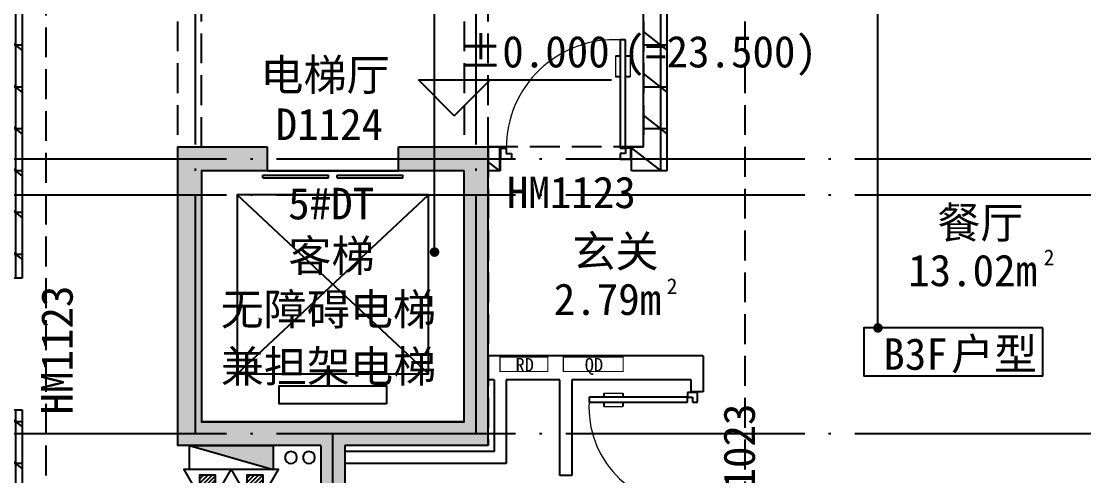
# Model space of a CAD drawing. Extents: x -46233 to 84150, y 109350 to 390860.
# Drawn here: x 36545 to 45438, y 122048 to 125851 of the extents above; entities that cross this region are included whole.
import ezdxf
from ezdxf.xclip import XClip

# ---------------------------------------------------------------- set-up
doc = ezdxf.new("R2010")
doc.units = 0
doc.header["$LTSCALE"] = 1000
doc.header["$MEASUREMENT"] = 0
doc.header["$XCLIPFRAME"] = 0
doc.linetypes.add('3#-轴线$1$DOTE', pattern=[2.42, 2, -0.2, 0.02, -0.2])
doc.linetypes.add('DASH', pattern=[0.35, 0.25, -0.1])
doc.layers.get('Defpoints').update_dxf_attribs({"color": 4, "linetype": 'DASH'})
for name, color, linetype in [('$1$A-ANNO-TEXT', 7, 'Continuous'), ('$6$A-ANNO-TEXT', 7, 'Continuous'), ('120-MC编号-首层反$0$A-ANNO-TEXT', 255, 'Continuous'), ('120-墙体$0$120-墙体$0$A-COLU-CONC-HATC', 204, 'Continuous'), ('120-墙体$0$A-WALL-BLOK', 131, 'Continuous'), ('120-墙体-首层$0$120-墙体-首层$0$A-COLU-CONC-HATC', 204, 'Continuous'), ('120-墙体-首层$0$A-WALL-BLOK', 131, 'Continuous'), ('125-MC编号-首层反$0$A-ANNO-TEXT', 255, 'Continuous'), ('125-墙体$0$$0$A-ANNO-TEXT', 3, 'Continuous'), ('125-墙体$0$125-墙体$0$A-COLU-CONC-HATC', 204, 'Continuous'), ('125-墙体$0$125-墙体$0$A-DOOR', 51, 'Continuous'), ('125-墙体$0$125-墙体$0$A-WALL-BLOK', 131, 'Continuous'), ('125-墙体$0$A-WALL-BLOK', 131, 'Continuous'), ('125-墙体$0$P-FIRE-FH', 1, 'Continuous'), ('125-文字-标反$0$A-ANNO-TEXT', 7, 'Continuous'), ('125-核心筒-首层南入$0$A-COLU-CONC-HATC', 204, 'Continuous'), ('125-核心筒-首层南入$0$A-DOOR', 51, 'Continuous'), ('125-核心筒-首层南入$0$A-FLOR-EVTR', 51, 'Continuous'), ('125-核心筒-首层南入$0$A-WALL-CONC', 9, 'Continuous'), ('125-核心筒-首层南入$0$EQUIP_消防', 7, 'Continuous'), ('125-核心筒-首层南入$0$P-FIRE-FH', 1, 'Continuous'), ('3#-轴线$1$A-ANNO-DOTE', 10, '3#-轴线$1$DOTE'), ('A-ANNO-NOTE', 3, 'Continuous'), ('公区-文字-首反$0$A-ANNO-LEVL', 3, 'Continuous'), ('公区-文字-首反$0$A-ANNO-TEXT', 7, 'Continuous')]:
    doc.layers.add(name, color=color, linetype=linetype)
doc.styles.add('120-MC编号-首层反$0$Standard', font='')
doc.styles.add('125-MC编号-首层反$0$Standard', font='')
doc.styles.add('125-墙体$0$Standard', font='')
doc.styles.add('125-文字-标反$0$Standard', font='')
doc.styles.get("Standard").update_dxf_attribs({"font": ''})
doc.styles.add('公区-文字-首反$0$_TCH_DIM', font='')
doc.styles.add('公区-文字-首反$0$Standard', font='')
doc.styles.get('120-MC编号-首层反$0$Standard').set_extended_font_data('SimSun')
doc.styles.get('125-MC编号-首层反$0$Standard').set_extended_font_data('SimSun')
doc.styles.get('125-墙体$0$Standard').set_extended_font_data('SimSun')
doc.styles.get('125-文字-标反$0$Standard').set_extended_font_data('SimSun')
doc.styles.get('Standard').set_extended_font_data('SimSun')
doc.styles.get('公区-文字-首反$0$_TCH_DIM').set_extended_font_data('SimSun')
doc.styles.get('公区-文字-首反$0$Standard').set_extended_font_data('SimSun')
pattern_1 = [(0, (0, 0), (0, 350), []), (37.875, (400, 0), (-169.6153, 218.0767), []), (90, (400, 0), (-450, 3e-14), [])]

# ---------------------------------------------------------------- blocks, each defined once
blk = doc.blocks.new('125-核心筒-首层南入$0$A$C524E5E6F')
at = {"layer": '125-核心筒-首层南入$0$A-FLOR-EVTR'}
for points in [[(0, 0), (2200, 0), (2200, -2100), (0, -2100)], [(300, -200), (1900, -200), (1900, -1700), (300, -1700)], [(650, -1950), (1550, -1950), (1550, -1800), (650, -1800)]]:
    blk.add_lwpolyline(points, close=True, dxfattribs=at)
for points in [[(300, -1700), (1900, -200)], [(1900, -1700), (300, -200)]]:
    blk.add_lwpolyline(points, dxfattribs=at)
blk = doc.blocks.new('125-核心筒-首层南入$0$2-4#标准层核心筒$0$$TwtSys$00000434')
for p, q in [((-0.5, 0.5), (-0.5, -0.5)), ((-0.5, -0.5), (0.5, 0.5)), ((0.5, 0.5), (-0.5, 0.5)), ((0.5, -0.5), (0.5, 0.5)), ((-0.5, -0.5), (0.5, -0.5))]:
    blk.add_line(p, q)
blk.add_solid([(0.5, -0.5), (0.5, 0.5), (-0.5, -0.5)])
blk = doc.blocks.new('125-核心筒-首层南入$0$$DORLIB2D$00000127')
at = {"color": 0}
for points in [[(-0.5333, 0.7949), (-0.5333, 0.6904)], [(-0.0333, 0.7949), (-0.5333, 0.7949)], [(-0.0333, 0.7949), (-0.0333, 0.6904)], [(0.5333, 0.7949), (0.0333, 0.7949)], [(0.0333, 0.7949), (0.0333, 0.6904)], [(0.5333, 0.7949), (0.5333, 0.6904)], [(-0.0333, 0.6904), (-0.5333, 0.6904)], [(0.5333, 0.6904), (0.0333, 0.6904)], [(0.5, 0.5), (-0.5, 0.5)]]:
    blk.add_lwpolyline(points, dxfattribs=at)
blk = doc.blocks.new('125-核心筒-首层南入$0$$ATTACHMENT$00000214')
h = blk.add_hatch()
h.set_pattern_fill('ANSI31', color=256, scale=200, style=0)
h.set_pattern_definition([(45, (-38543.802, -6842.639), (-17.67767, 17.67767), [])])
h.paths.add_polyline_path([(-64.9, 1.9), (64.9, 1.9), (64.9, -127.9), (-64.9, -127.9)])
for points in [[(0, 171.8), (-198.4, -171.8), (198.4, -171.8)], [(-64.9, 1.9), (64.9, 1.9), (64.9, -127.9), (-64.9, -127.9)]]:
    blk.add_lwpolyline(points, close=True)
blk = doc.blocks.new('125-核心筒-首层南入')
at = {"layer": '125-核心筒-首层南入$0$A-COLU-CONC-HATC'}
for points in [[(-1300, -100), (-1100, 100), (-1100, 2200), (-1300, 2400)], [(-1100, 2200), (-550, 2200), (-550, 2400), (-1300, 2400)], [(1300, 2400), (550, 2400), (550, 2200), (1100, 2200)], [(1300, 2400), (1100, 2200), (1100, 100), (1300, -100)], [(-1100, 100), (-1300, -100), (-100, -100), (0, -33.3), (0, 100)], [(0, -33.3), (100, -100), (1300, -100), (1100, 100), (0, 100)], [(0, -33.3), (-100, -100), (-100, -3900), (0, -3966.7), (100, -3900), (100, -100)]]:
    blk.add_hatch(color=256, dxfattribs=at).paths.add_polyline_path(points)
for centre in [(200, -200), (350, -200)]:
    blk.add_circle(centre, 50)
at = {"layer": '125-核心筒-首层南入$0$A-WALL-CONC'}
for p, q in [((-1300, -100), (-1300, 2400)), ((-550, 2400), (-1300, 2400)), ((-550, 2200), (-550, 2400)), ((1300, 2400), (550, 2400)), ((550, 2400), (550, 2200)), ((1300, 2400), (1300, -100)), ((-1100, 100), (-1100, 2200)), ((-1100, 2200), (-550, 2200)), ((550, 2200), (1100, 2200)), ((1100, 2200), (1100, 100)), ((-1100, 100), (0, 100)), ((0, 100), (1100, 100)), ((-1300, -100), (-100, -100)), ((-100, -100), (-100, -3900)), ((100, -100), (100, -3900)), ((100, -100), (1300, -100))]:
    blk.add_line(p, q, dxfattribs=at)
at = {"layer": 'Defpoints'}
for points in [[(-1300, 3800), (-1100, 3800), (-1100, 2400), (-1300, 2400)], [(1100, 3800), (1300, 3800), (1300, 2400), (1100, 2400)]]:
    blk.add_lwpolyline(points, close=True, dxfattribs=at)
blk.add_blockref('125-核心筒-首层南入$0$A$C524E5E6F', (-1100, 2200))
at = {"layer": '125-核心筒-首层南入$0$A-DOOR', "xscale": -1100, "yscale": 200, "zscale": 200, "rotation": 180}
blk.add_blockref('125-核心筒-首层南入$0$$DORLIB2D$00000127', (0, 2300), dxfattribs=at)
at = {"layer": '125-核心筒-首层南入$0$EQUIP_消防', "linetype": 'ByBlock', "yscale": -1, "rotation": 359.999999996578}
for p in [(651.6, -471.8), (1048.4, -471.8)]:
    blk.add_blockref('125-核心筒-首层南入$0$$ATTACHMENT$00000214', p, dxfattribs=at)
at = {"layer": '125-核心筒-首层南入$0$P-FIRE-FH', "extrusion": (0, 0, -1), "xscale": -700, "yscale": 199.9999999999999, "zscale": -700, "rotation": 180.0000000034222}
blk.add_blockref('125-核心筒-首层南入$0$2-4#标准层核心筒$0$$TwtSys$00000434', (-850, -200), dxfattribs=at)
blk = doc.blocks.new('120-墙体')
at = {"layer": '120-墙体$0$120-墙体$0$A-COLU-CONC-HATC'}
h = blk.add_hatch(dxfattribs=at)
h.set_pattern_fill('空心砖', color=256, scale=100, style=0)
h.set_pattern_definition(pattern_1)
h.paths.add_polyline_path([(-7050, -4700), (-6850, -4900), (-6850, -3300), (-7050, -3300)])
at = {"layer": '120-墙体$0$A-WALL-BLOK'}
blk.add_line((-7050, -4700), (-7050, -3300), dxfattribs=at)
at = {"layer": 'Defpoints'}
blk.add_lwpolyline([(-7800, 100), (-7800, -3300), (-7050, -3300), (-7050, -4700), (-8350, -4700), (-8350, -7200), (-9550, -7200), (-9550, -11200)], dxfattribs=at)
blk = doc.blocks.new('120-墙体-首层')
at = {"layer": '120-墙体-首层$0$120-墙体-首层$0$A-COLU-CONC-HATC'}
h = blk.add_hatch(dxfattribs=at)
h.set_pattern_fill('空心砖', color=256, scale=100, style=0)
h.set_pattern_definition(pattern_1)
h.paths.add_polyline_path([(-7050, -3300), (-7050, -5800), (-6850, -5800), (-6850, -3300)])
h = blk.add_hatch(dxfattribs=at)
h.set_pattern_fill('空心砖', color=256, scale=100, style=0)
h.set_pattern_definition(pattern_1)
h.paths.add_polyline_path([(-6850, -11000), (-6850, -6900), (-7050, -6900), (-7050, -11000)])
at = {"layer": '120-墙体-首层$0$A-WALL-BLOK'}
for p, q in [((-7050, -3300), (-7050, -5800)), ((-7050, -5800), (-6850, -5800)), ((-6850, -6900), (-7050, -6900)), ((-7050, -6900), (-7050, -11000))]:
    blk.add_line(p, q, dxfattribs=at)
ref = blk.add_blockref('120-墙体', (0, 0))
XClip(ref).set_block_clipping_path([(-9600, -10995), (-9600, -11250), (750, -11250), (750, -4850), (250, -4850), (250, 270), (-7850, 270), (-7850, -3350), (-6800, -3350), (-6800, -6400), (-6500, -6400), (-6500, -10995)])
blk = doc.blocks.new('125-文字-标反')
at = {"layer": '125-文字-标反$0$A-ANNO-TEXT', "style": '125-文字-标反$0$Standard'}
for s, p in [('餐厅', (5059.8, 1634.2)), ('玄关', (2005.8, 1393.1))]:
    blk.add_text(s, height=264.35, dxfattribs=at).set_placement(p)
at = {"layer": 'Defpoints', "style": '125-文字-标反$0$Standard'}
for s, height, p in [('2', 132.2, (5949.9, 1409.2)), ('13.02m', 264.35, (4815.8, 1234.2)), ('2.79m', 264.35, (1849.7, 993.1)), ('2', 132.2, (2794.8, 1168.1))]:
    blk.add_text(s, height=height, dxfattribs=at).set_placement(p)
blk = doc.blocks.new('公区-文字-首反')
at = {"layer": '公区-文字-首反$0$A-ANNO-LEVL'}
for p, q in [((1017.2, 2659.9), (717.2, 2959.9)), ((717.2, 2959.9), (2333.9, 2959.9)), ((1017.2, 2659.9), (1317.2, 2959.9))]:
    blk.add_line(p, q, dxfattribs=at)
at = {"layer": '公区-文字-首反$0$A-ANNO-TEXT', "color": 7, "style": '公区-文字-首反$0$_TCH_DIM'}
for s, p in [('%%P0.000', (1058.9, 3064.9)), ('(=23.500)', (2433.9, 3064.9))]:
    blk.add_text(s, height=264.35, dxfattribs=at).set_placement(p)
at = {"layer": '公区-文字-首反$0$A-ANNO-TEXT', "style": '公区-文字-首反$0$Standard'}
for s, p in [('电梯厅', (-605.8, 2870.3)), ('客梯', (-371.7, 1357.2)), ('无障碍电梯', (-938.8, 908.6)), ('兼担架电梯', (-937.3, 430))]:
    blk.add_text(s, height=264.35, dxfattribs=at).set_placement(p)
at = {"layer": '公区-文字-首反$0$A-ANNO-TEXT', "color": 6, "style": '公区-文字-首反$0$Standard'}
blk.add_text('D1124', height=264.35, dxfattribs=at).set_placement((-478.1, 2456.9))
blk = doc.blocks.new('125-墙体$0$$0$FREVGFRTG')
at = {"layer": '125-墙体$0$P-FIRE-FH', "linetype": 'Continuous', "lineweight": 13, "const_width": 10}
for points in [[(0, 0), (400, 0), (400, 120), (0, 120)], [(530, 120), (1030, 120), (1030, 0), (530, 0)]]:
    blk.add_lwpolyline(points, close=True, dxfattribs=at)
at = {"layer": '125-墙体$0$$0$A-ANNO-TEXT', "color": 1, "style": '125-墙体$0$Standard'}
for s, p in [('RD', (129.3, 0)), ('QD', (708.9, 0))]:
    blk.add_text(s, height=113.29, dxfattribs=at).set_placement(p)
blk = doc.blocks.new('125-墙体$0$125-墙体$0$$DorLib2D$00000009')
for p, q in [((0.4129, 0.9053), (0.4129, 0.0807)), ((0.4541, 0.9053), (0.4129, 0.9053)), ((0.4541, 0.0807), (0.4541, 0.9053)), ((0.4129, 0.7822), (0.378, 0.7822)), ((0.489, 0.7822), (0.4541, 0.7822)), ((0.4129, 0.6235), (0.378, 0.6235)), ((0.489, 0.6235), (0.4541, 0.6235)), ((-0.4941, 0.0807), (-0.4529, 0.0807)), ((-0.4941, -0.0018), (-0.4941, 0.0807)), ((-0.4529, 0.0807), (-0.4529, 0.0395)), ((-0.4529, 0.0395), (-0.4117, 0.0395)), ((-0.4117, 0.0395), (-0.4117, -0.0018)), ((0.4129, 0.0807), (0.4541, 0.0807)), ((0.4541, 0.0395), (0.4129, 0.0395)), ((0.4129, 0.0395), (0.4129, -0.0018)), ((0.4953, 0.0807), (0.4541, 0.0807)), ((0.4541, 0.0807), (0.4541, 0.0395)), ((0.4953, -0.0018), (0.4953, 0.0807)), ((-0.4941, -0.0018), (-0.4941, -0.0018)), ((-0.4117, -0.0018), (-0.4941, -0.0018)), ((0.4129, -0.0018), (0.4953, -0.0018)), ((0.4953, -0.0018), (0.4953, -0.0018))]:
    blk.add_line(p, q)
at = {"lineweight": 13}
for p, q in [((0.378, 0.7822), (0.378, 0.6235)), ((0.489, 0.7822), (0.489, 0.6235))]:
    blk.add_line(p, q, dxfattribs=at)
blk.add_arc((0.3716, 0.0817), 0.8246, 87.13397, 180.07167, dxfattribs=at)
blk = doc.blocks.new('125-墙体')
at = {"layer": '125-墙体$0$125-墙体$0$A-COLU-CONC-HATC'}
h = blk.add_hatch(dxfattribs=at)
h.set_pattern_fill('空心砖', color=256, scale=100, style=0)
h.set_pattern_definition(pattern_1)
h.paths.add_polyline_path([(7650, -4900), (7850, -4700), (7850, -3300), (7650, -3300)])
h = blk.add_hatch(dxfattribs=at)
h.set_pattern_fill('空心砖', color=256, scale=100, style=0)
h.set_pattern_definition(pattern_1)
h.paths.add_polyline_path([(7650, -4900), (7950, -4900), (7950, -4700), (7850, -4700)])
h = blk.add_hatch(dxfattribs=at)
h.set_pattern_fill('空心砖', color=256, scale=100, style=0)
h.set_pattern_definition(pattern_1)
h.paths.add_polyline_path([(9150, -4700), (9050, -4700), (9050, -4900), (9150, -4900)])
at = {"layer": '125-墙体$0$125-墙体$0$A-WALL-BLOK'}
for p, q in [((7350, -6450), (8500, -6450)), ((7350, -6450), (7350, -6750)), ((8500, -6450), (9050, -6450)), ((9050, -6450), (9150, -6450)), ((9150, -6450), (9150, -6650)), ((7450, -6650), (8450, -6650)), ((7450, -6750), (7450, -6650)), ((8450, -6650), (8450, -7450)), ((8550, -6650), (9000, -6650)), ((8550, -7450), (8550, -6650)), ((9000, -6650), (9000, -7350)), ((9100, -6650), (9150, -6650)), ((9100, -6650), (9100, -7250)), ((7350, -6750), (7450, -6750)), ((9100, -7250), (10350, -7250)), ((10350, -7250), (10350, -7350)), ((9000, -7350), (10350, -7350)), ((8450, -7450), (8550, -7450))]:
    blk.add_line(p, q, dxfattribs=at)
at = {"layer": '125-墙体$0$A-WALL-BLOK'}
for p, q in [((7650, -4900), (7650, -3300)), ((7850, -4700), (7850, -3300)), ((7950, -4700), (7850, -4700)), ((7950, -4900), (7950, -4700)), ((9150, -4700), (9050, -4700)), ((9050, -4700), (9050, -4900)), ((9150, -4900), (9150, -4700)), ((7650, -4900), (7950, -4900)), ((9050, -4900), (9150, -4900))]:
    blk.add_line(p, q, dxfattribs=at)
at = {"layer": 'Defpoints'}
blk.add_lwpolyline([(8600, 100), (8600, -3300), (7850, -3300), (7850, -4700), (9150, -4700), (9150, -7200), (10350, -7200), (10350, -11200)], dxfattribs=at)
at = {"linetype": 'ByBlock', "xscale": -1}
blk.add_blockref('125-墙体$0$$0$FREVGFRTG', (9050, -6579.9), dxfattribs=at)
at = {"layer": '125-墙体$0$125-墙体$0$A-DOOR'}
for p, xscale, yscale, zscale, rotation in [((8500, -4800), 1100, -1100, 200, 180), ((7400, -7250), -1000, 1000, 100, 270)]:
    blk.add_blockref('125-墙体$0$125-墙体$0$$DorLib2D$00000009', p, dxfattribs=dict(at, xscale=xscale, yscale=yscale, zscale=zscale, rotation=rotation))
blk = doc.blocks.new('120-MC编号-首层反')
at = {"layer": '120-MC编号-首层反$0$A-ANNO-TEXT', "color": 2, "style": '120-MC编号-首层反$0$Standard'}
blk.add_text('HM1123', height=264.35, rotation=90, dxfattribs=at).set_placement((-2176.6, 160.1))
blk = doc.blocks.new('125-MC编号-首层反')
at = {"layer": '125-MC编号-首层反$0$A-ANNO-TEXT', "color": 2, "style": '125-MC编号-首层反$0$Standard'}
blk.add_text('HM1123', height=264.35, dxfattribs=at).set_placement((1457.5, 1887.5))
blk.add_text('M1023', height=264.35, rotation=90, dxfattribs=at).set_placement((3533.6, -647.4))
blk = doc.blocks.new('3#-1F')
for name in ['公区-文字-首反', '120-MC编号-首层反', '125-文字-标反']:
    blk.add_blockref(name, (31350, -7100))
at = {"xscale": -1}
for name, p in [('125-核心筒-首层南入', (31350, -7100)), ('125-墙体', (41800, 0)), ('120-墙体-首层', (21700, 0))]:
    blk.add_blockref(name, p, dxfattribs=at)
ref = blk.add_blockref('125-MC编号-首层反', (31350, -7100))
XClip(ref).set_block_clipping_path([(0, -6168.0880483337), (10727.8142699024, 8479.8567633183)])
blk = doc.blocks.new('125-J-MC-首层')
at = {"layer": 'Defpoints'}
blk.add_lwpolyline([(8650, 270), (8650, -150), (6999.8, -150), (6999.8, -12200), (-250, -12200), (-250, 270)], close=True, dxfattribs=at)
blk = doc.blocks.new('120-J-MC-首层')
at = {"layer": 'Defpoints'}
blk.add_lwpolyline([(-6150, -10950), (-7250, -10950), (-7250, 250), (750, 250), (750, -12150), (-6150, -12150)], close=True, dxfattribs=at)
blk = doc.blocks.new('3#-轴线')
at = {"layer": '3#-轴线$1$A-ANNO-DOTE'}
for points in [[(30200, -7100), (30200, 5500)], [(32550, -7100), (32550, 5500)], [(-3000, -4800), (45757.3, -4800)], [(-3000, -5100), (45757.3, -5100)], [(-3000, -7100), (45757.3, -7100)], [(31350, -16100), (31350, -7100)]]:
    blk.add_lwpolyline(points, dxfattribs=at)
blk = doc.blocks.new('GTRGTGTG')
at = {"color": 1}
blk.add_lwpolyline([(37294, -6215.2), (35794, -6215.2), (35794, -6615.2), (37294, -6615.2)], close=True, dxfattribs=at)
at = {"layer": '$1$A-ANNO-TEXT', "color": 1}
for s, p in [('B3F', (35957.7, -6565.8)), ('户型', (36524.8, -6565.8))]:
    blk.add_text(s, height=264.35, dxfattribs=at).set_placement(p)
blk = doc.blocks.new('GTRGTR')
at = {"layer": '$6$A-ANNO-TEXT', "color": 1}
blk.add_text('5#DT', height=264.35, dxfattribs=at).set_placement((30976.8, -5306.7))

msp = doc.modelspace()

# ---------------------------------------------------------------- linework, layer by layer
at = {"layer": 'A-ANNO-NOTE', "color": 1}
for p, q in [((40004.2, 123919.4), (40004.2, 133641.6)), ((43715.8, 123284.8), (43715.8, 132295.1))]:
    msp.add_line(p, q, dxfattribs=at)
at = {"layer": 'A-ANNO-NOTE', "color": 1, "const_width": 40}
for points in [[(40004.2, 123899.4, 1), (40004.2, 123939.4, 1)], [(43715.8, 123264.8, 1), (43715.8, 123304.8, 1)]]:
    msp.add_lwpolyline(points, format="xyb", close=True, dxfattribs=at)

# ---------------------------------------------------------------- block references
for name in ['3#-1F', '3#-轴线', 'GTRGTR', 'GTRGTGTG']:
    msp.add_blockref(name, (7802.7, 129500))
ref = msp.add_blockref('125-J-MC-首层', (49602.7, 129500), dxfattribs=dict(xscale=-1))
XClip(ref).set_block_clipping_path([(-0.0000000043, -12981.514464924), (41800, 1749.9886954774)])
at = {"xscale": -1}
msp.add_blockref('120-J-MC-首层', (29502.7, 129500), dxfattribs=at)

doc.saveas('drawing.dxf')
